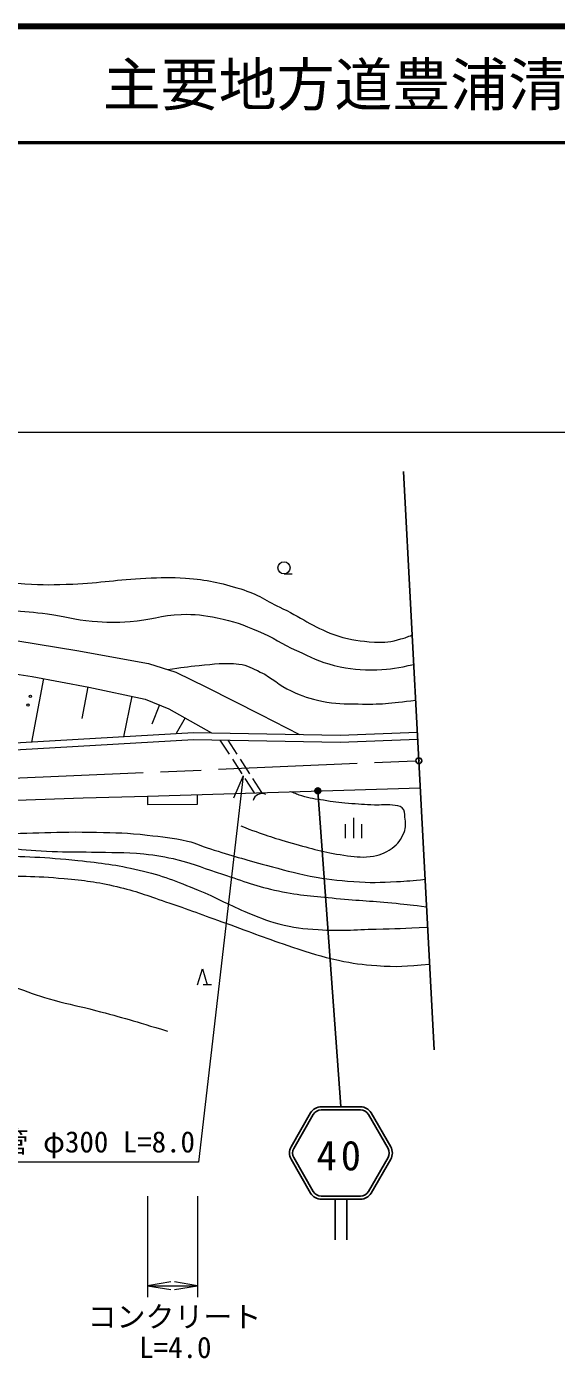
# Model space of a CAD drawing. Units: millimetres, scale not verified. Extents: x 40000 to 680000, y 20000 to 380000.
# Drawn here: x 210146 to 255892, y 265063 to 380000 of the extents above; entities that cross this region are included whole.
import ezdxf
from ezdxf.enums import TextEntityAlignment as Align

# ---------------------------------------------------------------- set-up
doc = ezdxf.new("R2010")
doc.units = ezdxf.units.MM
doc.header["$LTSCALE"] = 1000
doc.header["$PDMODE"] = 32
doc.header["$PDSIZE"] = 500
doc.linetypes.add('CHAIN', pattern=[18.5, 12, -1.5, 3.5, -1.5])
for name, color, linetype, lineweight in [('M-BMK', 2, 'CHAIN', 13), ('M-BMK-OTRS', 5, 'Continuous', 25), ('M-STR-HTXT', 7, 'Continuous', 13), ('M-STR-STRC', 7, 'Continuous', 25), ('M-TTL', 2, 'Continuous', 140), ('M-TTL-LINE', 7, 'Continuous', 50), ('M-WORK', 1, 'Continuous', 13)]:
    doc.layers.add(name, color=color, linetype=linetype, lineweight=lineweight)
doc.layers.add('M-OTRS', color=6, linetype='Continuous')
doc.layers.add('M-TTL-TXT', color=7, linetype='Continuous')
doc.styles.add('ＭＳ ゴシック', font='')
doc.styles.get('ＭＳ ゴシック').set_extended_font_data('MS Gothic')

# ---------------------------------------------------------------- blocks, each defined once
blk = doc.blocks.new('open_arrow')
at = {"color": 0, "linetype": 'Continuous', "lineweight": -2}
blk.add_lwpolyline([(7.5, 1.25), (0, 0), (7.5, -1.25)], dxfattribs=at)

msp = doc.modelspace()

# ---------------------------------------------------------------- linework, layer by layer
at = {"layer": 'M-BMK'}
msp.add_line((189746, 314317), (244016, 316648), dxfattribs=at)
at = {"layer": 'M-BMK-OTRS'}
for p, q in [((244016, 316648), (242698, 341613)), ((245335, 291683), (244016, 316648))]:
    msp.add_line(p, q, dxfattribs=at)
at = {"layer": 'M-OTRS'}
msp.add_point((244016, 316648), dxfattribs=at)
at = {"layer": 'M-STR-HTXT'}
for p, q in [((152829, 345000), (525188, 345000)), ((228849, 315337), (228024, 313419)), ((220590, 279055), (220590, 270337)), ((224906, 279055), (224906, 270337)), ((220590, 271337), (224906, 271337))]:
    msp.add_line(p, q, dxfattribs=at)
msp.add_lwpolyline([(228849, 315337), (225000, 282000), (197500, 282000)], dxfattribs=at)
at = {"layer": 'M-STR-STRC'}
for p, q in [((235295, 314044), (237284, 286796)), ((234673, 286244), (232984, 283318)), ((238973, 286776), (235594, 286776)), ((235594, 286510), (238973, 286510)), ((241584, 283318), (239895, 286244)), ((233214, 283185), (234903, 286111)), ((239664, 286111), (241354, 283185)), ((232984, 282254), (234673, 279328)), ((234903, 279461), (233214, 282387)), ((241354, 282387), (239664, 279461)), ((239895, 279328), (241584, 282254)), ((238973, 279062), (235594, 279062)), ((238973, 278796), (235594, 278796)), ((236784, 278796), (236784, 275296)), ((237784, 278796), (237784, 275296))]:
    msp.add_line(p, q, dxfattribs=at)
for radius in [250, 200, 150, 100, 50, 20]:
    msp.add_circle((235295, 314044), radius, dxfattribs=at)
for centre, radius, start, end in [((235594, 285712), 1064, 90, 150), ((235594, 285712), 798, 90, 150), ((238973, 285712), 1064, 30, 90), ((238973, 285712), 798, 30, 90), ((233905, 282786), 1064, 150, 210), ((233905, 282786), 798, 150, 210), ((240662, 282786), 798, 330, 30.00002), ((240662, 282786), 1064, 330, 30), ((235594, 279860), 1064, 210, 270), ((235594, 279860), 798, 210, 270), ((238973, 279860), 798, 270, 330), ((238973, 279860), 1064, 270, 330)]:
    msp.add_arc(centre, radius, start, end, dxfattribs=at)
msp.add_point((235295, 314044), dxfattribs=at)
at = {"layer": 'M-TTL'}
msp.add_line((680000, 380000), (40000, 380000), dxfattribs=at)
at = {"layer": 'M-TTL-LINE'}
msp.add_line((40000, 370000), (680000, 370000), dxfattribs=at)
at = {"layer": 'M-WORK'}
for p, q in [((232373, 332759), (233073, 332759)), ((197298, 329020), (214481, 326143)), ((199782, 325557), (210612, 323918)), ((214481, 326143), (220662, 325024)), ((220662, 325024), (223033, 324278)), ((223033, 324278), (225670, 322999)), ((211594, 323734), (210568, 318259)), ((210612, 323918), (215513, 322999)), ((215427, 323016), (214914, 320278)), ((215513, 322999), (220389, 321960)), ((225670, 322999), (230332, 320628)), ((219241, 322205), (218498, 318717)), ((220389, 321960), (222440, 321134)), ((221616, 321466), (220950, 319812)), ((222440, 321134), (226116, 319038)), ((223837, 320338), (223062, 318980)), ((230332, 320628), (233716, 318902)), ((206286, 318012), (224543, 319066)), ((206319, 317413), (224555, 318465)), ((224543, 319066), (237215, 318839)), ((224555, 318465), (237222, 318239)), ((226842, 318424), (227640, 317198)), ((227520, 318412), (228302, 317203)), ((237215, 318839), (243893, 319115)), ((237222, 318239), (243918, 318516)), ((227912, 316778), (228730, 315521)), ((228573, 316783), (229388, 315524)), ((229002, 315102), (229800, 313875)), ((229659, 315104), (230441, 313894)), ((220586, 313591), (244139, 314316)), ((202004, 312992), (215031, 313431)), ((215031, 313431), (220586, 313591)), ((220586, 313591), (220590, 312859)), ((220590, 312859), (224906, 312894)), ((224906, 312894), (224903, 313724)), ((238394, 309955), (238394, 311705)), ((237694, 309955), (237694, 311180)), ((239094, 309955), (239094, 311180)), ((224908, 297288), (225328, 298688)), ((225328, 298688), (225748, 297288)), ((226098, 297288), (225398, 297288))]:
    msp.add_line(p, q, dxfattribs=at)
for centre, radius in [((232373, 333284), 525), ((210472, 322204), 100), ((210262, 321445), 100)]:
    msp.add_circle(centre, radius, dxfattribs=at)
msp.add_arc((230487, 312987), 821, 66.63621, 163.53098, dxfattribs=at)
for points, knots in [([(176366, 332494), (176902, 332653), (177079, 332690), (177544, 332772), (178324, 332909), (178777, 332898), (179569, 332878), (181375, 332835), (182378, 332660), (184178, 332506), (186031, 332346), (187064, 332189), (188920, 332079), (190458, 331989), (191324, 331927), (192863, 331999), (193857, 332046), (194413, 332125), (195394, 332292), (196546, 332489), (197171, 332709), (198324, 332905), (199263, 333065), (199796, 333168), (200748, 333172), (202625, 333178), (203657, 332835), (205517, 332585), (207269, 332351), (208230, 332043), (209993, 331919), (211602, 331807), (212511, 331820), (214122, 331893), (216594, 332004), (217965, 332278), (220436, 332399), (221777, 332465), (222534, 332500), (223873, 332399), (225765, 332256), (226824, 332015), (228641, 331467), (230139, 331014), (230854, 330437), (232264, 329762), (234136, 328865), (235059, 328058), (237033, 327417), (238218, 327033), (238935, 326975), (240177, 326884), (241075, 326818), (241604, 326896), (242468, 327151), (242856, 327265), (243012, 327310), (243443, 327501)], [0, 0, 0, 0, 1, 1, 1, 2, 2, 2, 3, 3, 3, 4, 4, 4, 5, 5, 5, 6, 6, 6, 7, 7, 7, 8, 8, 8, 9, 9, 9, 10, 10, 10, 11, 11, 11, 12, 12, 12, 13, 13, 13, 14, 14, 14, 15, 15, 15, 16, 16, 16, 17, 17, 17, 18, 18, 18, 19, 19, 19, 19]), ([(194478, 329493), (194703, 329774), (194811, 329904), (195097, 330068), (195397, 330240), (195605, 330275), (195950, 330308), (196675, 330376), (197088, 330313), (197815, 330254), (199235, 330139), (200020, 329972), (201438, 329828), (202871, 329682), (203675, 329584), (205114, 329535), (206539, 329486), (207339, 329633), (208764, 329588), (210016, 329549), (210717, 329472), (211961, 329322), (213469, 329140), (214282, 328796), (215797, 328683), (217074, 328587), (217798, 328558), (219074, 328656), (220813, 328789), (221754, 329201), (223496, 329269), (224718, 329316), (225413, 329210), (226613, 328976), (228031, 328698), (228796, 328384), (230130, 327830), (231475, 327272), (232130, 326745), (233460, 326152), (234706, 325596), (235381, 325182), (236710, 324873), (238116, 324546), (238944, 324449), (240387, 324500), (241645, 324544), (242152, 324640), (243577, 324960)], [0, 0, 0, 0, 1, 1, 1, 2, 2, 2, 3, 3, 3, 4, 4, 4, 5, 5, 5, 6, 6, 6, 7, 7, 7, 8, 8, 8, 9, 9, 9, 10, 10, 10, 11, 11, 11, 12, 12, 12, 13, 13, 13, 14, 14, 14, 15, 15, 15, 16, 16, 16, 16]), ([(222302, 324508), (223594, 324713), (223967, 324763), (225042, 324860), (226379, 324980), (227145, 325141), (228478, 324980), (229238, 324887), (229622, 324621), (230316, 324300), (231429, 323786), (231872, 323157), (232994, 322662), (233987, 322223), (234569, 322008), (235631, 321783), (236841, 321525), (237552, 321578), (238788, 321543), (240726, 321487), (241437, 321609), (243741, 321860)], [0, 0, 0, 0, 1, 1, 1, 2, 2, 2, 3, 3, 3, 4, 4, 4, 5, 5, 5, 6, 6, 6, 7, 7, 7, 7]), ([(228632, 311011), (230710, 310249), (231309, 310027), (233068, 309533), (234795, 309047), (235767, 308752), (237543, 308494), (238425, 308365), (238935, 308277), (239821, 308374), (240602, 308459), (241055, 308644), (241699, 309093), (242247, 309475), (242472, 309839), (242738, 310452), (242944, 310925), (242872, 311257), (242818, 311771), (242784, 312095), (242809, 312340), (242578, 312570), (242335, 312812), (242069, 312748), (241730, 312801), (241134, 312894), (240788, 312794), (240185, 312818), (239303, 312854), (238809, 312880), (237929, 312961), (237087, 313037), (236615, 313086), (235780, 313227), (235048, 313350), (234620, 313363), (233916, 313600), (233541, 313726), (233399, 313776), (232975, 313972)], [0, 0, 0, 0, 1, 1, 1, 2, 2, 2, 3, 3, 3, 4, 4, 4, 5, 5, 5, 6, 6, 6, 7, 7, 7, 8, 8, 8, 9, 9, 9, 10, 10, 10, 11, 11, 11, 12, 12, 12, 13, 13, 13, 13]), ([(192580, 309028), (192622, 309308), (192676, 309465), (192836, 309693), (193093, 310061), (193429, 310100), (193866, 310208), (194552, 310377), (194954, 310413), (195660, 310439), (197192, 310494), (198051, 310401), (199585, 310385), (202581, 310355), (204260, 310336), (207257, 310350), (210740, 310366), (212691, 310551), (216173, 310474), (217882, 310436), (218844, 310423), (220542, 310225), (221914, 310066), (222694, 310019), (224041, 309710), (224834, 309529), (225235, 309277), (226012, 309035), (227889, 308453), (228944, 308135), (230843, 307632), (232322, 307241), (233142, 306980), (234644, 306691), (236093, 306412), (236919, 306317), (238391, 306212), (239831, 306108), (240644, 306137), (242085, 306212), (243053, 306261), (243384, 306285), (244557, 306408)], [0, 0, 0, 0, 1, 1, 1, 2, 2, 2, 3, 3, 3, 4, 4, 4, 5, 5, 5, 6, 6, 6, 7, 7, 7, 8, 8, 8, 9, 9, 9, 10, 10, 10, 11, 11, 11, 12, 12, 12, 13, 13, 13, 14, 14, 14, 14]), ([(156499, 303299), (158390, 303865), (158899, 304012), (160452, 304419), (162261, 304893), (163298, 305064), (165114, 305511), (166971, 305968), (167996, 306288), (169856, 306737), (171515, 307137), (172441, 307382), (174118, 307696), (175627, 307978), (176482, 308085), (178008, 308255), (180195, 308499), (181431, 308538), (183629, 308655), (185355, 308746), (186325, 308718), (188051, 308788), (189821, 308860), (190811, 308944), (192580, 309028), (195670, 309174), (197400, 309282), (200493, 309347), (202449, 309389), (203546, 309355), (205501, 309294), (208181, 309210), (209669, 308916), (212348, 308815), (213679, 308764), (214426, 308791), (215758, 308761), (217517, 308721), (218508, 308762), (220260, 308601), (221417, 308496), (222062, 308370), (223191, 308095), (224732, 307720), (225539, 307315), (227053, 306843), (228939, 306255), (229967, 305800), (231902, 305405), (233824, 305012), (234932, 304963), (236884, 304765), (238899, 304561), (240037, 304547), (242052, 304339), (243080, 304233), (243413, 304200), (244682, 304047)], [0, 0, 0, 0, 1, 1, 1, 2, 2, 2, 3, 3, 3, 4, 4, 4, 5, 5, 5, 6, 6, 6, 7, 7, 7, 8, 8, 8, 9, 9, 9, 10, 10, 10, 11, 11, 11, 12, 12, 12, 13, 13, 13, 14, 14, 14, 15, 15, 15, 16, 16, 16, 17, 17, 17, 18, 18, 18, 19, 19, 19, 19]), ([(135483, 294419), (136605, 294902), (136894, 295022), (137800, 295404), (139852, 296268), (140996, 296766), (143075, 297562), (145332, 298426), (146603, 298892), (148883, 299693), (151472, 300604), (152934, 301080), (155543, 301931), (157889, 302697), (159193, 303163), (161564, 303849), (162907, 304239), (163674, 304403), (165027, 304755), (166515, 305142), (167339, 305396), (168837, 305741), (171225, 306291), (172576, 306545), (174991, 306966), (176832, 307287), (177873, 307421), (179733, 307606), (182377, 307869), (183871, 307859), (186526, 307979), (188887, 308085), (190212, 308083), (192574, 308165), (195540, 308269), (197199, 308396), (200166, 308458), (202882, 308516), (204404, 308526), (207119, 308458), (210037, 308386), (211676, 308337), (214579, 308032), (216653, 307814), (217822, 307675), (219854, 307206), (221909, 306732), (223012, 306262), (224969, 305474), (226571, 304830), (227394, 304293), (228992, 303636), (230118, 303173), (230741, 302870), (231922, 302571), (233227, 302239), (233989, 302156), (235332, 302064), (237284, 301932), (238385, 302070), (240340, 302118), (242073, 302160), (242631, 302182), (244775, 302274)], [0, 0, 0, 0, 1, 1, 1, 2, 2, 2, 3, 3, 3, 4, 4, 4, 5, 5, 5, 6, 6, 6, 7, 7, 7, 8, 8, 8, 9, 9, 9, 10, 10, 10, 11, 11, 11, 12, 12, 12, 13, 13, 13, 14, 14, 14, 15, 15, 15, 16, 16, 16, 17, 17, 17, 18, 18, 18, 19, 19, 19, 20, 20, 20, 21, 21, 21, 21]), ([(192574, 308165), (193139, 307843), (193337, 307758), (193847, 307542), (194858, 307113), (195488, 307039), (196564, 306822), (198090, 306515), (198978, 306528), (200534, 306476), (202989, 306393), (204364, 306689), (206821, 306689), (209382, 306689), (210824, 306711), (213374, 306476), (215167, 306311), (216177, 306191), (217930, 305783), (219607, 305394), (220507, 305023), (222139, 304478), (224194, 303792), (225321, 303341), (227361, 302613), (229608, 301811), (230845, 301296), (233115, 300562), (234651, 300065), (235506, 299753), (237085, 299416), (238359, 299145), (239090, 299062), (240388, 298963), (242163, 298829), (242835, 298914), (244944, 299073)], [0, 0, 0, 0, 1, 1, 1, 2, 2, 2, 3, 3, 3, 4, 4, 4, 5, 5, 5, 6, 6, 6, 7, 7, 7, 8, 8, 8, 9, 9, 9, 10, 10, 10, 11, 11, 11, 12, 12, 12, 12]), ([(165027, 304755), (165639, 304504), (165884, 304448), (166453, 304330), (167615, 304089), (168308, 304313), (169491, 304410), (171790, 304598), (173033, 305068), (175325, 305329), (177422, 305567), (178609, 305644), (180720, 305648), (182486, 305653), (183485, 305645), (185235, 305409), (187074, 305161), (188107, 304946), (189871, 304370), (191775, 303748), (192754, 303164), (194626, 302452), (197898, 301207), (199776, 300632), (203058, 299415), (205564, 298485), (206932, 297869), (209452, 296977), (210643, 296555), (211313, 296323), (212529, 295978), (213905, 295587), (214700, 295458), (216085, 295099), (218538, 294462), (219328, 294204), (222319, 293301)], [0, 0, 0, 0, 1, 1, 1, 2, 2, 2, 3, 3, 3, 4, 4, 4, 5, 5, 5, 6, 6, 6, 7, 7, 7, 8, 8, 8, 9, 9, 9, 10, 10, 10, 11, 11, 11, 12, 12, 12, 12])]:
    msp.add_open_spline(points, degree=3, knots=knots, dxfattribs=at)

# ---------------------------------------------------------------- block references
at = {"layer": 'M-STR-HTXT', "xscale": 267, "yscale": 267}
msp.add_blockref('open_arrow', (220590, 271337), dxfattribs=at)
at = {"layer": 'M-STR-HTXT', "xscale": 267, "yscale": 267, "rotation": 180}
msp.add_blockref('open_arrow', (224906, 271337), dxfattribs=at)

# ---------------------------------------------------------------- texts
at = {"layer": 'M-STR-HTXT', "style": 'ＭＳ ゴシック'}
for s, p in [('ヒューム管 φ300 L=8.0', (211250, 283750)), ('コンクリート', (222911, 268659))]:
    msp.add_text(s, height=1833, dxfattribs=at).set_placement(p, align=Align.MIDDLE_CENTER)
msp.add_text('L=4.0', height=1833, dxfattribs=at).set_placement((222990, 264543), align=Align.BOTTOM_CENTER)
at = {"layer": 'M-STR-STRC', "insert": (237275, 282550), "char_height": 2566, "attachment_point": 5, "style": 'ＭＳ ゴシック'}
msp.add_mtext('\\T1.2;40', dxfattribs=at)
at = {"layer": 'M-TTL-TXT', "style": 'ＭＳ ゴシック'}
msp.add_text('主要地方道豊浦清末線', height=3666, dxfattribs=at).set_placement((216734, 375000), align=Align.MIDDLE_LEFT)

doc.saveas('drawing.dxf')
